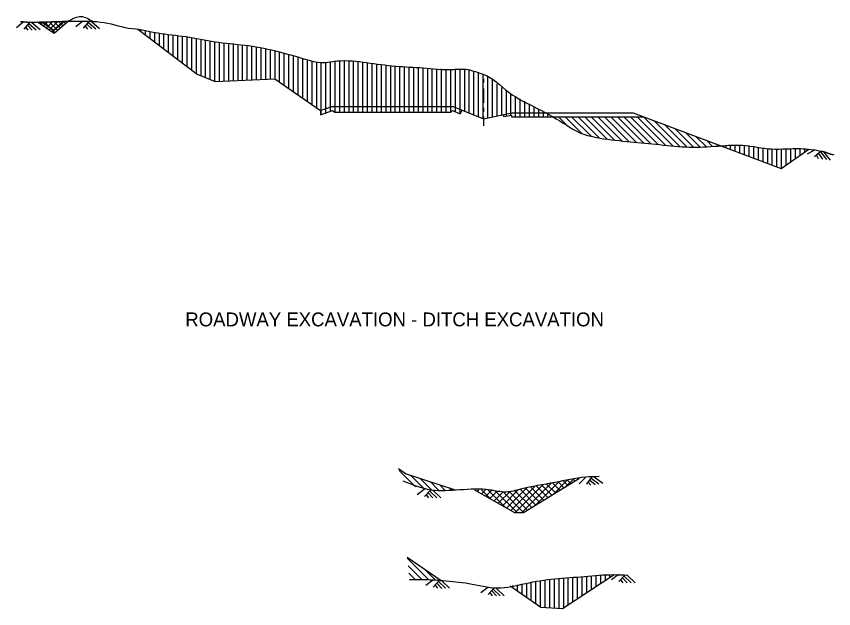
# Model space of a CAD drawing. Extents: x -1148 to -520, y 583 to 843.
# Drawn here: x -749.2 to -520.4, y 593.2 to 759.1 of the extents above; entities that cross this region are included whole.
import ezdxf

# ---------------------------------------------------------------- set-up
doc = ezdxf.new("R2010")
doc.units = 0
for name, color, linetype in [('pp_NO-PLOT', 7, 'Continuous'), ('rd_EARTHWORK', 7, 'Continuous'), ('rd_EARTHWORK-anno', 7, 'Continuous')]:
    doc.layers.add(name, color=color, linetype=linetype)

msp = doc.modelspace()

# ---------------------------------------------------------------- linework, layer by layer
at = {"layer": 'rd_EARTHWORK'}
for p, q in [((-618.38, 741.6), (-618.38, 740.57)), ((-618.38, 738.85), (-618.38, 734.82)), ((-618.38, 733.45), (-618.38, 732.34)), ((-618.38, 730.97), (-618.38, 728.39))]:
    msp.add_line(p, q, dxfattribs=at)
for points in [[(-743.22, 757.46), (-743.19, 757.48)], [(-741.54, 756.34), (-742.7, 757.49)], [(-742.39, 756.91), (-741.79, 757.52)], [(-741.57, 756.36), (-740.38, 757.55)], [(-738.4, 754.57), (-741.36, 757.53)], [(-740.75, 755.81), (-738.97, 757.59)], [(-737.65, 755.19), (-740.02, 757.56)], [(-739.93, 755.26), (-737.56, 757.62)], [(-739.11, 754.71), (-736.15, 757.66)], [(-736.9, 755.82), (-738.68, 757.6)], [(-736.15, 756.44), (-737.34, 757.63)], [(-735.4, 757.06), (-736, 757.66)], [(-735.21, 757.15), (-734.75, 757.67)], [(-734.66, 757.67), (-734.67, 757.68)], [(-714.31, 754.84), (-714.31, 755.32)], [(-713.02, 753.86), (-713.02, 755.06)], [(-711.72, 752.88), (-711.72, 754.82)], [(-710.43, 751.9), (-710.43, 754.59)], [(-709.13, 750.92), (-709.13, 754.37)], [(-707.84, 749.94), (-707.84, 754.17)], [(-706.54, 748.96), (-706.54, 754)], [(-705.25, 747.98), (-705.25, 753.83)], [(-703.95, 747), (-703.95, 753.67)], [(-702.66, 746.02), (-702.66, 753.51)], [(-701.36, 745.04), (-701.36, 753.33)], [(-700.07, 744.06), (-700.07, 753.13)], [(-698.77, 743.08), (-698.77, 752.92)], [(-697.48, 742.46), (-697.48, 752.68)], [(-696.19, 741.93), (-696.19, 752.44)], [(-694.89, 741.39), (-694.89, 752.21)], [(-693.6, 740.86), (-693.6, 751.98)], [(-692.3, 740.88), (-692.3, 751.77)], [(-691.01, 740.94), (-691.01, 751.6)], [(-689.71, 740.99), (-689.71, 751.46)], [(-688.42, 741.05), (-688.42, 751.34)], [(-687.12, 741.11), (-687.12, 751.22)], [(-685.83, 741.16), (-685.83, 751.09)], [(-684.53, 741.22), (-684.53, 750.93)], [(-683.24, 741.28), (-683.24, 750.72)], [(-681.94, 741.33), (-681.94, 750.5)], [(-680.65, 741.39), (-680.65, 750.26)], [(-679.35, 741.45), (-679.35, 749.99)], [(-678.06, 741.51), (-678.06, 749.71)], [(-676.77, 741.54), (-676.77, 749.41)], [(-675.47, 740.64), (-675.47, 749.09)], [(-674.18, 739.74), (-674.18, 748.75)], [(-672.88, 738.84), (-672.88, 748.39)], [(-671.59, 737.93), (-671.59, 748.01)], [(-670.29, 737.03), (-670.29, 747.64)], [(-669, 736.13), (-669, 747.26)], [(-667.7, 735.23), (-667.7, 746.9)], [(-666.41, 734.32), (-666.41, 746.55)], [(-665.11, 733.42), (-665.11, 746.26)], [(-663.82, 731.54), (-663.82, 746.14)], [(-662.52, 732.01), (-662.52, 746.23)], [(-661.23, 732.47), (-661.23, 746.42)], [(-659.93, 732.21), (-659.93, 746.56)], [(-658.64, 732.21), (-658.64, 746.56)], [(-657.35, 732.21), (-657.35, 746.51)], [(-656.05, 732.21), (-656.05, 746.46)], [(-654.76, 732.21), (-654.76, 746.4)], [(-653.46, 732.21), (-653.46, 746.33)], [(-652.17, 732.21), (-652.17, 746.23)], [(-650.87, 732.21), (-650.87, 746.11)], [(-649.58, 732.21), (-649.58, 745.95)], [(-648.28, 732.21), (-648.28, 745.78)], [(-646.99, 732.21), (-646.99, 745.6)], [(-645.69, 732.21), (-645.69, 745.42)], [(-644.4, 732.21), (-644.4, 745.27)], [(-643.1, 732.21), (-643.1, 745.14)], [(-641.81, 732.21), (-641.81, 745.05)], [(-640.51, 732.21), (-640.51, 744.96)], [(-639.22, 732.21), (-639.22, 744.87)], [(-637.93, 732.21), (-637.93, 744.79)], [(-636.63, 732.21), (-636.63, 744.71)], [(-635.34, 732.21), (-635.34, 744.63)], [(-634.04, 732.21), (-634.04, 744.55)], [(-632.75, 732.21), (-632.75, 744.47)], [(-631.45, 732.21), (-631.45, 744.4)], [(-630.16, 732.21), (-630.16, 744.33)], [(-628.86, 732.21), (-628.86, 744.26)], [(-627.57, 732.21), (-627.57, 744.19)], [(-626.27, 732.32), (-626.27, 744.2)], [(-624.98, 731.79), (-624.98, 744.3)], [(-623.68, 732.53), (-623.68, 744.29)], [(-622.39, 732), (-622.39, 744.04)], [(-621.09, 731.48), (-621.09, 743.68)], [(-619.8, 730.95), (-619.8, 743.26)], [(-618.51, 730.43), (-618.51, 742.84)], [(-617.21, 730.65), (-617.21, 742.14)], [(-615.92, 730.92), (-615.92, 741.24)], [(-614.62, 731.18), (-614.62, 740.2)], [(-613.33, 731.44), (-613.33, 739.15)], [(-612.03, 731.12), (-612.03, 738.21)], [(-610.74, 731.39), (-610.74, 737.45)], [(-609.44, 730.94), (-609.44, 736.72)], [(-608.15, 730.94), (-608.15, 735.99)], [(-606.85, 730.94), (-606.85, 735.27)], [(-605.56, 730.94), (-605.56, 734.54)], [(-604.26, 730.94), (-604.26, 733.81)], [(-602.97, 730.94), (-602.97, 733.07)], [(-601.67, 730.94), (-601.67, 732.33)], [(-600.38, 730.94), (-600.38, 731.58)], [(-599.25, 730.94), (-599.29, 730.98)], [(-594.9, 728.42), (-597.42, 730.94)], [(-590.81, 726.16), (-595.59, 730.94)], [(-588.24, 725.42), (-593.76, 730.94)], [(-586.03, 725.04), (-591.93, 730.94)], [(-583.87, 724.71), (-590.1, 730.94)], [(-581.75, 724.42), (-588.27, 730.94)], [(-579.67, 724.17), (-586.43, 730.94)], [(-577.63, 723.96), (-584.6, 730.94)], [(-575.6, 723.76), (-582.77, 730.94)], [(-573.57, 723.57), (-580.94, 730.94)], [(-571.55, 723.37), (-579.11, 730.94)], [(-569.52, 723.18), (-577.28, 730.94)], [(-567.49, 722.98), (-575.45, 730.94)], [(-565.46, 722.78), (-573.62, 730.94)], [(-563.45, 722.6), (-570.69, 729.84)], [(-561.49, 722.47), (-567.76, 728.74)], [(-559.62, 722.44), (-564.83, 727.64)], [(-557.84, 722.48), (-561.89, 726.54)], [(-556.09, 722.57), (-558.96, 725.44)], [(-554.34, 722.64), (-556.03, 724.34)], [(-552.57, 722.7), (-553.1, 723.23)], [(-549.25, 721.79), (-549.25, 722.84)], [(-547.95, 721.3), (-547.95, 722.89)], [(-546.66, 720.81), (-546.66, 722.93)], [(-545.36, 720.33), (-545.36, 722.95)], [(-544.07, 719.84), (-544.07, 722.86)], [(-550.54, 722.27), (-550.54, 722.78)], [(-542.77, 719.36), (-542.77, 722.67)], [(-541.48, 718.87), (-541.48, 722.44)], [(-540.18, 718.38), (-540.18, 722.21)], [(-538.89, 717.9), (-538.89, 722.02)], [(-537.59, 721.92), (-537.59, 721.94)], [(-537.59, 717.41), (-537.59, 721.91)], [(-536.3, 716.92), (-536.3, 721.89)], [(-535.01, 716.58), (-535.01, 721.91)], [(-533.71, 717.49), (-533.71, 721.96)], [(-532.42, 718.39), (-532.42, 722.01)], [(-531.12, 719.3), (-531.12, 722.04)], [(-529.83, 720.21), (-529.83, 722.03)], [(-528.49, 721.14), (-528.49, 721.98)], [(-637.44, 627.31), (-642.04, 631.91)], [(-634.87, 626.57), (-638.86, 630.56)], [(-632.87, 626.4), (-636.12, 629.66)], [(-598.96, 625.18), (-594.98, 629.16)], [(-595.24, 627.48), (-593.26, 629.45)], [(-593.96, 628.26), (-594.88, 629.18)], [(-592.83, 628.96), (-593.31, 629.44)], [(-631.04, 626.4), (-633.39, 628.75)], [(-629.21, 626.4), (-630.65, 627.84)], [(-627.38, 626.41), (-627.91, 626.93)], [(-611.95, 621.34), (-606.31, 626.99)], [(-610.78, 620.68), (-604.06, 627.41)], [(-609.53, 620.1), (-601.77, 627.86)], [(-607.7, 620.1), (-599.49, 628.31)], [(-602.66, 622.89), (-606.67, 626.9)], [(-601.53, 623.59), (-605.14, 627.2)], [(-603.75, 622.22), (-597.22, 628.75)], [(-600.4, 624.29), (-603.61, 627.5)], [(-599.26, 624.99), (-602.08, 627.8)], [(-598.29, 625.6), (-600.75, 628.06)], [(-597.1, 626.33), (-599.15, 628.38)], [(-595.93, 627.05), (-597.57, 628.68)], [(-594.87, 627.71), (-596.12, 628.95)], [(-626.41, 626.41), (-626.39, 626.43)], [(-620.14, 625.98), (-619.71, 626.41)], [(-616.5, 623.92), (-618.99, 626.41)], [(-618.97, 625.31), (-617.88, 626.41)], [(-617.8, 624.65), (-616.08, 626.37)], [(-612.28, 621.52), (-617.16, 626.4)], [(-616.63, 623.99), (-614.56, 626.06)], [(-615.46, 623.33), (-613.01, 625.78)], [(-609.02, 620.1), (-615.12, 626.2)], [(-614.29, 622.67), (-610.88, 626.08)], [(-613.12, 622), (-608.6, 626.53)], [(-607.19, 620.1), (-612.86, 625.77)], [(-606.06, 620.8), (-611.26, 626.01)], [(-604.92, 621.5), (-609.73, 626.3)], [(-603.79, 622.2), (-608.2, 626.6)], [(-633.85, 601.32), (-639.7, 607.18)], [(-635.71, 601.35), (-639.51, 605.16)], [(-631.91, 601.22), (-635.13, 604.43)], [(-637.52, 601.33), (-639.32, 603.13)], [(-597.27, 593.23), (-597.27, 601.7)], [(-595.98, 593.36), (-595.98, 601.82)], [(-594.68, 594.21), (-594.68, 601.92)], [(-593.39, 595.07), (-593.39, 602)], [(-592.09, 595.92), (-592.09, 602.07)], [(-590.8, 596.78), (-590.8, 602.15)], [(-589.5, 597.63), (-589.5, 602.24)], [(-588.21, 598.49), (-588.21, 602.33)], [(-586.91, 599.34), (-586.91, 602.41)], [(-585.62, 600.2), (-585.62, 602.5)], [(-584.32, 601.05), (-584.32, 602.58)], [(-583.03, 601.91), (-583.03, 602.65)], [(-610.22, 598.98), (-610.22, 599.65)], [(-608.92, 598.09), (-608.92, 599.86)], [(-607.63, 597.2), (-607.63, 600.08)], [(-606.33, 596.3), (-606.33, 600.29)], [(-605.04, 595.41), (-605.04, 600.5)], [(-603.74, 594.51), (-603.74, 600.71)], [(-602.45, 593.62), (-602.45, 600.92)], [(-601.16, 593.48), (-601.16, 601.13)], [(-599.86, 593.39), (-599.86, 601.33)], [(-598.57, 593.31), (-598.57, 601.53)]]:
    msp.add_lwpolyline(points, dxfattribs=at)
at = {"layer": 'rd_EARTHWORK-anno'}
for p, q in [((-747.27, 757.43), (-749.16, 755.84)), ((-745.52, 757.37), (-747.1, 755.48)), ((-744.81, 757.35), (-742.53, 755.37)), ((-730.59, 757.72), (-732.48, 756.13)), ((-728.84, 757.66), (-730.42, 755.77)), ((-729, 757.38), (-726.96, 755.61)), ((-728.13, 757.64), (-725.85, 755.66)), ((-746.6, 756.02), (-745.95, 755.19)), ((-746.08, 756.56), (-744.69, 755.23)), ((-745.68, 757.09), (-743.64, 755.32)), ((-729.92, 756.31), (-729.27, 755.48)), ((-729.4, 756.85), (-728.01, 755.52)), ((-664.07, 732.7), (-664.07, 731.46)), ((-660.69, 732.67), (-660.07, 732.21)), ((-660.07, 732.21), (-627.57, 732.21)), ((-627.13, 732.67), (-627.56, 732.21)), ((-624.44, 732.83), (-624.96, 731.79)), ((-612.91, 731.53), (-612.7, 730.99)), ((-610.57, 731.42), (-610.57, 730.94)), ((-610.57, 730.94), (-573.63, 730.94)), ((-525.65, 721.7), (-527.8, 720.49)), ((-523.94, 721.32), (-525.83, 719.75)), ((-524.63, 720.63), (-523.51, 719.06)), ((-524.14, 721.07), (-522.47, 718.95)), ((-523.24, 721.16), (-521.37, 718.8)), ((-525.24, 720.19), (-524.76, 719.25)), ((-589.9, 629.92), (-591.64, 628.17)), ((-588.15, 630.01), (-589.56, 627.99)), ((-588.63, 629.16), (-587.13, 627.95)), ((-588.28, 629.72), (-586.1, 628.13)), ((-587.44, 630.05), (-585, 628.27)), ((-589.1, 628.57), (-588.39, 627.8)), ((-635.04, 626.52), (-637, 625.02)), ((-633.29, 626.38), (-634.95, 624.56)), ((-634.43, 625.08), (-633.82, 624.22)), ((-633.88, 625.6), (-632.56, 624.2)), ((-633.46, 626.11), (-631.51, 624.24)), ((-632.58, 626.33), (-630.4, 624.24)), ((-639.75, 607.63), (-630.26, 601.06)), ((-580.65, 602.71), (-582.61, 601.21)), ((-578.91, 602.57), (-580.57, 600.75)), ((-579.5, 601.79), (-578.17, 600.39)), ((-579.08, 602.29), (-577.12, 600.43)), ((-578.2, 602.51), (-576.01, 600.43)), ((-632.56, 601.18), (-634.52, 599.68)), ((-630.81, 601.04), (-632.47, 599.22)), ((-631.95, 599.74), (-631.34, 598.88)), ((-631.4, 600.26), (-630.08, 598.86)), ((-630.98, 600.76), (-629.03, 598.9)), ((-630.11, 600.98), (-627.92, 598.9)), ((-580.04, 601.27), (-579.44, 600.4)), ((-617.25, 599.06), (-619.21, 597.56)), ((-615.5, 598.92), (-617.16, 597.1)), ((-616.64, 597.62), (-616.03, 596.76)), ((-616.09, 598.14), (-614.77, 596.74)), ((-615.67, 598.64), (-613.72, 596.78)), ((-614.8, 598.86), (-612.61, 596.78))]:
    msp.add_line(p, q, dxfattribs=at)
for points in [[(-743.25, 757.48), (-738.62, 754.38), (-734.54, 757.78)], [(-742.11, 757.54), (-738.67, 755.23), (-735.72, 757.69)], [(-715.17, 755.49), (-698.53, 742.9), (-693.51, 740.83), (-676.79, 741.56), (-664.07, 732.7), (-660.89, 733.84), (-626.91, 733.84), (-618.44, 730.4), (-610.49, 732.02), (-576.5, 732.02)], [(-664.07, 731.45), (-660.69, 732.67)], [(-627.13, 732.67), (-624.96, 731.79)], [(-576.5, 732.02), (-535.14, 716.49), (-527.4, 721.9)], [(-612.7, 730.99), (-610.57, 731.42)], [(-642.22, 632.38), (-640.05, 630.96), (-626.33, 626.41)], [(-620.9, 626.41), (-609.77, 620.1), (-607.18, 620.1), (-591.6, 629.73)], [(-610.99, 599.52), (-602.35, 593.55), (-596.27, 593.17), (-581.81, 602.71)]]:
    msp.add_lwpolyline(points, dxfattribs=at)
for points in [[(-746.29, 757.4), (-747.35, 757.5), (-747.95, 757.52), (-748, 757.52)], [(-523.74, 721.31), (-522.6, 721.03), (-521.47, 720.49), (-520.42, 720.32)]]:
    msp.add_open_spline(points, degree=2, dxfattribs=at)
for points in [[(-746.29, 757.4), (-739.24, 757.59), (-731.54, 757.75), (-723.65, 757.16), (-715.75, 755.61), (-715.69, 755.61)], [(-734.54, 757.78), (-731.03, 759.02), (-727.74, 757.6)], [(-715.75, 755.61), (-708.62, 754.29), (-700.68, 753.23), (-692.45, 751.79), (-684.19, 750.87), (-675.62, 749.13), (-667.25, 746.78), (-664.68, 746.19), (-659.24, 746.58), (-651.12, 746.13), (-642.97, 745.13), (-635.32, 744.63), (-627.31, 744.18), (-623.35, 744.24), (-619.13, 743.05), (-618.62, 742.89), (-611.37, 737.81), (-603.19, 733.2), (-595.1, 728.54), (-592.31, 726.86), (-586.82, 725.16), (-578.34, 724.03), (-570.17, 723.24), (-561.87, 722.49), (-553.77, 722.66), (-545.92, 722.95), (-537.78, 721.92), (-529.69, 722.03), (-523.74, 721.31)], [(-586.04, 630.15), (-589.9, 629.99), (-598.43, 628.52), (-608.09, 626.62), (-612.17, 625.83), (-616.58, 626.4), (-625.09, 626.41), (-633.08, 626.4), (-640.9, 628.89)], [(-629.82, 601.01), (-622.56, 600.24), (-614.51, 598.96), (-606.69, 600.23), (-598.44, 601.54), (-590.15, 602.19), (-582, 602.7), (-578.04, 602.56)], [(-639.16, 601.29), (-631.43, 601.17), (-629.82, 601.02)]]:
    msp.add_spline(points, degree=3, dxfattribs=at)

# ---------------------------------------------------------------- texts
at = {"layer": 'pp_NO-PLOT'}
msp.add_text('ROADWAY EXCAVATION - DITCH EXCAVATION', height=3.884, dxfattribs=at).set_placement((-701.88, 672.24))

doc.saveas('drawing.dxf')
